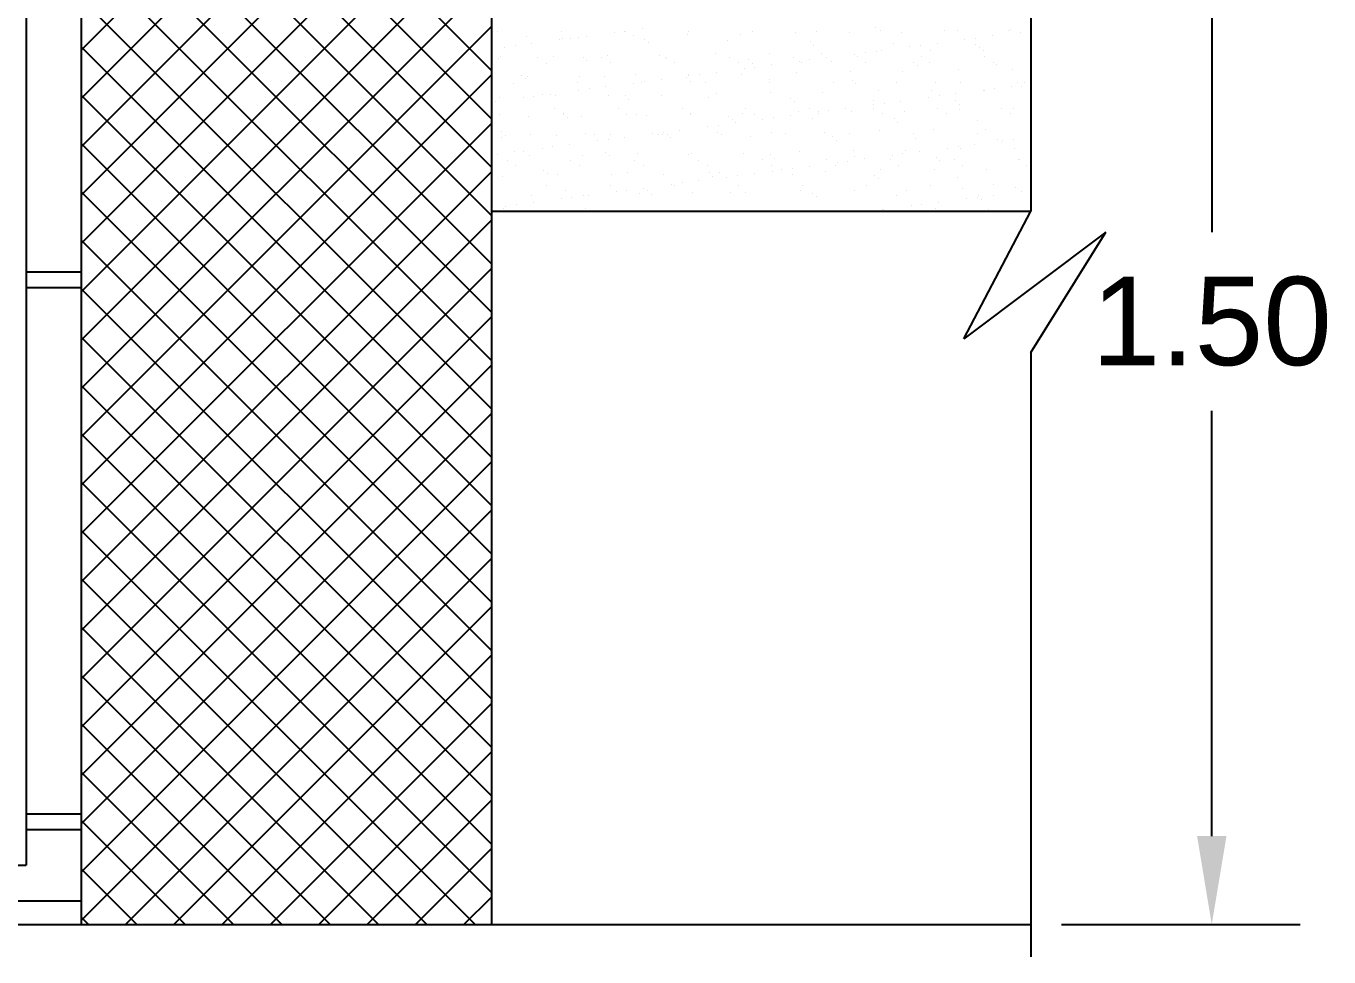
# Model space of a CAD drawing. Header units: metres. Extents: x 7889 to 8063, y -2348 to -2272.
# Drawn here: x 7994.884 to 7997.537, y -2309.803 to -2307.908 of the extents above; entities that cross this region are included whole.
import ezdxf

# ---------------------------------------------------------------- set-up
doc = ezdxf.new("R2010")
doc.units = ezdxf.units.M
doc.header["$MEASUREMENT"] = 0
doc.styles.get("Standard").update_dxf_attribs({"font": 'arial.ttf'})
doc.dimstyles.get("Standard").update_dxf_attribs({"dimtxt": 0.18, "dimasz": 0.18, "dimexe": 0.18, "dimexo": 0.0625, "dimgap": 0.09, "dimtad": 0, "dimtih": 1, "dimtoh": 1, "dimdec": 4, "dimzin": 0, "dimdsep": 46, "dimtxsty": 'Standard', "dimcen": 0.09, "dimadec": 0, "dimazin": 0, "dimtfac": 1, "dimtdec": 4, "dimtofl": 0, "dimtmove": 0, "dimatfit": 3, "dimfxl": 0, "dimtolj": 1, "dimtzin": 0, "dimarcsym": 0})

# ---------------------------------------------------------------- blocks, each defined once
blk = doc.blocks.new('*D29')
at = {"color": 0, "lineweight": -2}
for p, q in [((7996.9926, -2307.2825), (7997.4787, -2307.2825)), ((7997.2987, -2307.4625), (7997.2987, -2308.328)), ((7997.2987, -2309.5573), (7997.2987, -2308.6918)), ((7996.9926, -2309.7373), (7997.4787, -2309.7373))]:
    blk.add_line(p, q, dxfattribs=at)
at = {"color": 0}
for points in [[(7997.2687, -2307.4625), (7997.3287, -2307.4625), (7997.2987, -2307.2825)], [(7997.2687, -2309.5573), (7997.3287, -2309.5573), (7997.2987, -2309.7373)]]:
    blk.add_solid(points, dxfattribs=at)
at = {"layer": 'Defpoints', "color": 0}
for p in [(7996.9301, -2307.2825), (7997.2987, -2307.2825), (7996.9301, -2309.7373)]:
    blk.add_point(p, dxfattribs=at)
at = {"color": 0, "insert": (7997.2987, -2308.5099), "char_height": 0.18, "attachment_point": 5}
blk.add_mtext('\\A1;1.50', dxfattribs=at)

msp = doc.modelspace()

# ---------------------------------------------------------------- linework, layer by layer
at = {"lineweight": 25, "ltscale": 72}
for p, q in [((7994.99649, -2306.92105), (7994.99649, -2309.73727)), ((7995.8318, -2306.92105), (7995.8318, -2309.73727)), ((7996.9301, -2306.992), (7996.9301, -2308.28483)), ((7994.99649, -2307.9572), (7995.8318, -2307.12188)), ((7995.8318, -2307.99846), (7994.99649, -2307.16315)), ((7994.99649, -2308.05564), (7995.8318, -2307.22033)), ((7995.8318, -2308.0969), (7994.99649, -2307.26159)), ((7994.99649, -2308.15408), (7995.8318, -2307.31877)), ((7994.88424, -2307.3609), (7994.88424, -2309.61684)), ((7995.8318, -2308.19534), (7994.99649, -2307.36003)), ((7994.99649, -2308.25252), (7995.8318, -2307.41721)), ((7995.8318, -2308.29378), (7994.99649, -2307.45847)), ((7994.99649, -2308.35096), (7995.8318, -2307.51565)), ((7995.8318, -2308.39223), (7994.99649, -2307.55691)), ((7994.99649, -2308.44941), (7995.8318, -2307.6141)), ((7995.8318, -2308.49067), (7994.99649, -2307.65536)), ((7994.99649, -2308.54785), (7995.8318, -2307.71254)), ((7995.8318, -2308.58911), (7994.99649, -2307.7538)), ((7994.99649, -2308.64629), (7995.8318, -2307.81098)), ((7995.8318, -2308.68755), (7994.99649, -2307.85224)), ((7994.99649, -2308.74473), (7995.8318, -2307.90942)), ((7996.13867, -2307.91398), (7996.13867, -2307.91398)), ((7996.61387, -2307.91045), (7996.61387, -2307.91045)), ((7996.88937, -2307.91563), (7996.88937, -2307.91563)), ((7995.84354, -2307.91966), (7995.84354, -2307.91966)), ((7995.90246, -2307.93047), (7995.90246, -2307.93047)), ((7995.97055, -2307.93611), (7995.97055, -2307.93611)), ((7995.9736, -2307.91943), (7995.9736, -2307.91943)), ((7995.97679, -2307.93349), (7995.97679, -2307.93349)), ((7995.99229, -2307.93325), (7995.99229, -2307.93325)), ((7996.0093, -2307.93098), (7996.0093, -2307.93098)), ((7996.02624, -2307.92878), (7996.02624, -2307.92878)), ((7996.08297, -2307.92131), (7996.08297, -2307.92131)), ((7996.10366, -2307.91919), (7996.10366, -2307.91919)), ((7996.10471, -2307.91845), (7996.10471, -2307.91845)), ((7996.12211, -2307.92692), (7996.12211, -2307.92692)), ((7996.14391, -2307.93492), (7996.14391, -2307.93492)), ((7996.15161, -2307.94198), (7996.15161, -2307.94198)), ((7996.23143, -2307.92552), (7996.23143, -2307.92552)), ((7996.23373, -2307.91895), (7996.23373, -2307.91895)), ((7996.31349, -2307.93862), (7996.31349, -2307.93862)), ((7996.33827, -2307.92603), (7996.33827, -2307.92603)), ((7996.36379, -2307.91872), (7996.36379, -2307.91872)), ((7996.45108, -2307.92197), (7996.45108, -2307.92197)), ((7996.48062, -2307.94005), (7996.48062, -2307.94005)), ((7996.49386, -2307.91848), (7996.49386, -2307.91848)), ((7996.5604, -2307.92057), (7996.5604, -2307.92057)), ((7996.62392, -2307.91825), (7996.62392, -2307.91825)), ((7996.66724, -2307.92109), (7996.66724, -2307.92109)), ((7996.75398, -2307.91801), (7996.75398, -2307.91801)), ((7996.78005, -2307.91702), (7996.78005, -2307.91702)), ((7996.79602, -2307.93557), (7996.79602, -2307.93557)), ((7996.81776, -2307.93271), (7996.81776, -2307.93271)), ((7996.85172, -2307.92824), (7996.85172, -2307.92824)), ((7996.88405, -2307.91777), (7996.88405, -2307.91777)), ((7996.90844, -2307.92077), (7996.90844, -2307.92077)), ((7995.8318, -2308.786), (7994.99649, -2307.95068)), ((7995.85813, -2307.95091), (7995.85813, -2307.95091)), ((7995.87987, -2307.94805), (7995.87987, -2307.94805)), ((7995.91382, -2307.94358), (7995.91382, -2307.94358)), ((7996.06826, -2307.96823), (7996.06826, -2307.96823)), ((7996.1751, -2307.96874), (7996.1751, -2307.96874)), ((7996.28791, -2307.96468), (7996.28791, -2307.96468)), ((7996.39723, -2307.96329), (7996.39723, -2307.96329)), ((7996.48832, -2307.94711), (7996.48832, -2307.94711)), ((7996.50407, -2307.9638), (7996.50407, -2307.9638)), ((7996.57117, -2307.96517), (7996.57117, -2307.96517)), ((7996.59291, -2307.96231), (7996.59291, -2307.96231)), ((7996.61688, -2307.95973), (7996.61688, -2307.95973)), ((7996.62687, -2307.95784), (7996.62687, -2307.95784)), ((7996.6502, -2307.94375), (7996.6502, -2307.94375)), ((7996.6836, -2307.95037), (7996.6836, -2307.95037)), ((7996.70534, -2307.94751), (7996.70534, -2307.94751)), ((7996.7262, -2307.95834), (7996.7262, -2307.95834)), ((7996.73929, -2307.94304), (7996.73929, -2307.94304)), ((7996.81733, -2307.94518), (7996.81733, -2307.94518)), ((7996.82502, -2307.95224), (7996.82502, -2307.95224)), ((7996.83304, -2307.95885), (7996.83304, -2307.95885)), ((7995.84613, -2307.97369), (7995.84613, -2307.97369)), ((7995.85123, -2307.97015), (7995.85123, -2307.97015)), ((7995.92631, -2307.9724), (7995.92631, -2307.9724)), ((7995.94393, -2307.98362), (7995.94393, -2307.98362)), ((7995.95894, -2307.96963), (7995.95894, -2307.96963)), ((7996.01836, -2307.97158), (7996.01836, -2307.97158)), ((7996.02605, -2307.97864), (7996.02605, -2307.97864)), ((7996.05638, -2307.97216), (7996.05638, -2307.97216)), ((7996.07399, -2307.98338), (7996.07399, -2307.98338)), ((7996.18644, -2307.97193), (7996.18644, -2307.97193)), ((7996.18794, -2307.97527), (7996.18794, -2307.97527)), ((7996.20405, -2307.98315), (7996.20405, -2307.98315)), ((7996.31651, -2307.97169), (7996.31651, -2307.97169)), ((7996.33412, -2307.98291), (7996.33412, -2307.98291)), ((7996.34633, -2307.99477), (7996.34633, -2307.99477)), ((7996.35506, -2307.97671), (7996.35506, -2307.97671)), ((7996.36276, -2307.98376), (7996.36276, -2307.98376)), ((7996.36807, -2307.99191), (7996.36807, -2307.99191)), ((7996.40202, -2307.98744), (7996.40202, -2307.98744)), ((7996.44657, -2307.97145), (7996.44657, -2307.97145)), ((7996.45875, -2307.97997), (7996.45875, -2307.97997)), ((7996.46418, -2307.98267), (7996.46418, -2307.98267)), ((7996.48049, -2307.97711), (7996.48049, -2307.97711)), ((7996.51445, -2307.97264), (7996.51445, -2307.97264)), ((7996.52465, -2307.9804), (7996.52465, -2307.9804)), ((7996.57663, -2307.97122), (7996.57663, -2307.97122)), ((7996.59425, -2307.98244), (7996.59425, -2307.98244)), ((7996.69177, -2307.98184), (7996.69177, -2307.98184)), ((7996.69947, -2307.98889), (7996.69947, -2307.98889)), ((7996.7067, -2307.97098), (7996.7067, -2307.97098)), ((7996.72431, -2307.9822), (7996.72431, -2307.9822)), ((7996.83676, -2307.97074), (7996.83676, -2307.97074)), ((7996.85437, -2307.98196), (7996.85437, -2307.98196)), ((7996.86136, -2307.98553), (7996.86136, -2307.98553)), ((7994.99649, -2308.84318), (7995.8318, -2308.00787)), ((7995.8928, -2308.00824), (7995.8928, -2308.00824)), ((7995.9005, -2308.01529), (7995.9005, -2308.01529)), ((7995.90509, -2308.01094), (7995.90509, -2308.01094)), ((7996.01193, -2308.01145), (7996.01193, -2308.01145)), ((7996.06239, -2308.01193), (7996.06239, -2308.01193)), ((7996.12474, -2308.00739), (7996.12474, -2308.00739)), ((7996.14322, -2308.02151), (7996.14322, -2308.02151)), ((7996.17718, -2308.01704), (7996.17718, -2308.01704)), ((7996.22951, -2308.01337), (7996.22951, -2308.01337)), ((7996.2339, -2308.00957), (7996.2339, -2308.00957)), ((7996.23406, -2308.006), (7996.23406, -2308.006)), ((7996.23721, -2308.02042), (7996.23721, -2308.02042)), ((7996.25564, -2308.00671), (7996.25564, -2308.00671)), ((7996.2896, -2308.00224), (7996.2896, -2308.00224)), ((7996.3409, -2308.00651), (7996.3409, -2308.00651)), ((7996.3991, -2308.01706), (7996.3991, -2308.01706)), ((7996.45371, -2308.00244), (7996.45371, -2308.00244)), ((7996.56303, -2308.00105), (7996.56303, -2308.00105)), ((7996.56622, -2308.01849), (7996.56622, -2308.01849)), ((7996.66987, -2308.00156), (7996.66987, -2308.00156)), ((7996.73581, -2308.02219), (7996.73581, -2308.02219)), ((7996.78268, -2307.9975), (7996.78268, -2307.9975)), ((7996.892, -2307.9961), (7996.892, -2307.9961)), ((7996.91778, -2308.02236), (7996.91778, -2308.02236)), ((7995.87727, -2308.02425), (7995.87727, -2308.02425)), ((7995.93684, -2308.04859), (7995.93684, -2308.04859)), ((7995.95233, -2308.04664), (7995.95233, -2308.04664)), ((7996.00733, -2308.02401), (7996.00733, -2308.02401)), ((7996.00906, -2308.03918), (7996.00906, -2308.03918)), ((7996.0308, -2308.03631), (7996.0308, -2308.03631)), ((7996.06475, -2308.03184), (7996.06475, -2308.03184)), ((7996.07089, -2308.04871), (7996.07089, -2308.04871)), ((7996.12148, -2308.02437), (7996.12148, -2308.02437)), ((7996.1374, -2308.02378), (7996.1374, -2308.02378)), ((7996.26746, -2308.02354), (7996.26746, -2308.02354)), ((7996.29054, -2308.04515), (7996.29054, -2308.04515)), ((7996.39752, -2308.0233), (7996.39752, -2308.0233)), ((7996.39986, -2308.04376), (7996.39986, -2308.04376)), ((7996.5067, -2308.04427), (7996.5067, -2308.04427)), ((7996.52759, -2308.02307), (7996.52759, -2308.02307)), ((7996.57392, -2308.02555), (7996.57392, -2308.02555)), ((7996.61951, -2308.04021), (7996.61951, -2308.04021)), ((7996.65765, -2308.02283), (7996.65765, -2308.02283)), ((7996.72883, -2308.03881), (7996.72883, -2308.03881)), ((7996.7778, -2308.04611), (7996.7778, -2308.04611)), ((7996.78771, -2308.02259), (7996.78771, -2308.02259)), ((7996.83453, -2308.03864), (7996.83453, -2308.03864)), ((7996.83567, -2308.03933), (7996.83567, -2308.03933)), ((7996.85627, -2308.03578), (7996.85627, -2308.03578)), ((7996.89022, -2308.03131), (7996.89022, -2308.03131)), ((7996.90293, -2308.02362), (7996.90293, -2308.02362)), ((7996.91063, -2308.03068), (7996.91063, -2308.03068)), ((7995.8318, -2308.88444), (7994.99649, -2308.04913)), ((7995.8399, -2308.06145), (7995.8399, -2308.06145)), ((7995.84876, -2308.05416), (7995.84876, -2308.05416)), ((7995.89663, -2308.05398), (7995.89663, -2308.05398)), ((7995.91837, -2308.05111), (7995.91837, -2308.05111)), ((7995.96157, -2308.0501), (7995.96157, -2308.0501)), ((7996.10396, -2308.05002), (7996.10396, -2308.05002)), ((7996.11166, -2308.05708), (7996.11166, -2308.05708)), ((7996.17773, -2308.04922), (7996.17773, -2308.04922)), ((7996.27355, -2308.05372), (7996.27355, -2308.05372)), ((7996.44067, -2308.05515), (7996.44067, -2308.05515)), ((7996.44837, -2308.06221), (7996.44837, -2308.06221)), ((7996.60968, -2308.06824), (7996.60968, -2308.06824)), ((7996.61025, -2308.05884), (7996.61025, -2308.05884)), ((7996.63142, -2308.06538), (7996.63142, -2308.06538)), ((7996.66538, -2308.06091), (7996.66538, -2308.06091)), ((7996.72211, -2308.05344), (7996.72211, -2308.05344)), ((7996.74043, -2308.07557), (7996.74043, -2308.07557)), ((7996.74384, -2308.05058), (7996.74384, -2308.05058)), ((7996.77738, -2308.06028), (7996.77738, -2308.06028)), ((7996.78508, -2308.06733), (7996.78508, -2308.06733)), ((7996.87049, -2308.07533), (7996.87049, -2308.07533)), ((7995.84759, -2308.08844), (7995.84759, -2308.08844)), ((7995.90772, -2308.09142), (7995.90772, -2308.09142)), ((7995.96005, -2308.07698), (7995.96005, -2308.07698)), ((7995.97766, -2308.0882), (7995.97766, -2308.0882)), ((7995.97841, -2308.08668), (7995.97841, -2308.08668)), ((7995.98611, -2308.09373), (7995.98611, -2308.09373)), ((7996.01456, -2308.09193), (7996.01456, -2308.09193)), ((7996.09011, -2308.07675), (7996.09011, -2308.07675)), ((7996.10772, -2308.08797), (7996.10772, -2308.08797)), ((7996.12737, -2308.08787), (7996.12737, -2308.08787)), ((7996.14799, -2308.09037), (7996.14799, -2308.09037)), ((7996.22017, -2308.07651), (7996.22017, -2308.07651)), ((7996.23669, -2308.08647), (7996.23669, -2308.08647)), ((7996.23779, -2308.08773), (7996.23779, -2308.08773)), ((7996.31512, -2308.09181), (7996.31512, -2308.09181)), ((7996.32281, -2308.09886), (7996.32281, -2308.09886)), ((7996.34353, -2308.08698), (7996.34353, -2308.08698)), ((7996.35024, -2308.07627), (7996.35024, -2308.07627)), ((7996.36785, -2308.0875), (7996.36785, -2308.0875)), ((7996.38484, -2308.09784), (7996.38484, -2308.09784)), ((7996.40657, -2308.09498), (7996.40657, -2308.09498)), ((7996.44053, -2308.09051), (7996.44053, -2308.09051)), ((7996.45634, -2308.08292), (7996.45634, -2308.08292)), ((7996.4803, -2308.07604), (7996.4803, -2308.07604)), ((7996.4847, -2308.0955), (7996.4847, -2308.0955)), ((7996.49726, -2308.08304), (7996.49726, -2308.08304)), ((7996.49791, -2308.08726), (7996.49791, -2308.08726)), ((7996.519, -2308.08018), (7996.519, -2308.08018)), ((7996.55295, -2308.07571), (7996.55295, -2308.07571)), ((7996.56566, -2308.08152), (7996.56566, -2308.08152)), ((7996.61036, -2308.0758), (7996.61036, -2308.0758)), ((7996.62798, -2308.08702), (7996.62798, -2308.08702)), ((7996.65183, -2308.09694), (7996.65183, -2308.09694)), ((7996.6725, -2308.08204), (7996.6725, -2308.08204)), ((7996.75804, -2308.08679), (7996.75804, -2308.08679)), ((7996.78531, -2308.07797), (7996.78531, -2308.07797)), ((7996.82141, -2308.10063), (7996.82141, -2308.10063)), ((7996.8881, -2308.08655), (7996.8881, -2308.08655)), ((7996.89463, -2308.07658), (7996.89463, -2308.07658)), ((7994.99649, -2308.94162), (7995.8318, -2308.10631)), ((7995.85285, -2308.12334), (7995.85285, -2308.12334)), ((7996.02244, -2308.12703), (7996.02244, -2308.12703)), ((7996.04106, -2308.1286), (7996.04106, -2308.1286)), ((7996.15999, -2308.12744), (7996.15999, -2308.12744)), ((7996.17113, -2308.12836), (7996.17113, -2308.12836)), ((7996.18173, -2308.12458), (7996.18173, -2308.12458)), ((7996.18956, -2308.12846), (7996.18956, -2308.12846)), ((7996.21568, -2308.12011), (7996.21568, -2308.12011)), ((7996.27241, -2308.11264), (7996.27241, -2308.11264)), ((7996.29317, -2308.12563), (7996.29317, -2308.12563)), ((7996.29415, -2308.10978), (7996.29415, -2308.10978)), ((7996.30119, -2308.12812), (7996.30119, -2308.12812)), ((7996.32811, -2308.10531), (7996.32811, -2308.10531)), ((7996.40249, -2308.12423), (7996.40249, -2308.12423)), ((7996.43125, -2308.12789), (7996.43125, -2308.12789)), ((7996.50933, -2308.12475), (7996.50933, -2308.12475)), ((7996.56132, -2308.12765), (7996.56132, -2308.12765)), ((7996.62214, -2308.12068), (7996.62214, -2308.12068)), ((7996.65952, -2308.10399), (7996.65952, -2308.10399)), ((7996.69138, -2308.12742), (7996.69138, -2308.12742)), ((7996.73146, -2308.11929), (7996.73146, -2308.11929)), ((7996.82145, -2308.12718), (7996.82145, -2308.12718)), ((7996.8383, -2308.1198), (7996.8383, -2308.1198)), ((7995.8318, -2308.98288), (7994.99649, -2308.14757)), ((7995.8514, -2308.13464), (7995.8514, -2308.13464)), ((7995.86055, -2308.13039), (7995.86055, -2308.13039)), ((7995.911, -2308.12883), (7995.911, -2308.12883)), ((7995.95688, -2308.15418), (7995.95688, -2308.15418)), ((7995.9642, -2308.13058), (7995.9642, -2308.13058)), ((7995.99084, -2308.14971), (7995.99084, -2308.14971)), ((7996.04757, -2308.14224), (7996.04757, -2308.14224)), ((7996.0693, -2308.13938), (7996.0693, -2308.13938)), ((7996.07353, -2308.12918), (7996.07353, -2308.12918)), ((7996.10326, -2308.13491), (7996.10326, -2308.13491)), ((7996.18037, -2308.12969), (7996.18037, -2308.12969)), ((7996.19726, -2308.13552), (7996.19726, -2308.13552)), ((7996.35915, -2308.13216), (7996.35915, -2308.13216)), ((7996.52627, -2308.13359), (7996.52627, -2308.13359)), ((7996.53397, -2308.14065), (7996.53397, -2308.14065)), ((7996.69586, -2308.13729), (7996.69586, -2308.13729)), ((7996.78235, -2308.15364), (7996.78235, -2308.15364)), ((7996.81631, -2308.14917), (7996.81631, -2308.14917)), ((7996.86298, -2308.13872), (7996.86298, -2308.13872)), ((7996.87068, -2308.14578), (7996.87068, -2308.14578)), ((7996.87304, -2308.14171), (7996.87304, -2308.14171)), ((7996.89478, -2308.13884), (7996.89478, -2308.13884)), ((7996.92873, -2308.13437), (7996.92873, -2308.13437)), ((7995.84446, -2308.16898), (7995.84446, -2308.16898)), ((7995.87841, -2308.16451), (7995.87841, -2308.16451)), ((7995.89689, -2308.16369), (7995.89689, -2308.16369)), ((7995.91036, -2308.17189), (7995.91036, -2308.17189)), ((7995.93514, -2308.15704), (7995.93514, -2308.15704)), ((7995.99378, -2308.18157), (7995.99378, -2308.18157)), ((7996.0172, -2308.1724), (7996.0172, -2308.1724)), ((7996.06401, -2308.16512), (7996.06401, -2308.16512)), ((7996.07171, -2308.17218), (7996.07171, -2308.17218)), ((7996.12384, -2308.18133), (7996.12384, -2308.18133)), ((7996.13, -2308.16834), (7996.13, -2308.16834)), ((7996.2336, -2308.16881), (7996.2336, -2308.16881)), ((7996.23933, -2308.16695), (7996.23933, -2308.16695)), ((7996.2539, -2308.1811), (7996.2539, -2308.1811)), ((7996.34617, -2308.16746), (7996.34617, -2308.16746)), ((7996.38397, -2308.18086), (7996.38397, -2308.18086)), ((7996.40072, -2308.17025), (7996.40072, -2308.17025)), ((7996.40842, -2308.1773), (7996.40842, -2308.1773)), ((7996.45897, -2308.16339), (7996.45897, -2308.16339)), ((7996.51403, -2308.18062), (7996.51403, -2308.18062)), ((7996.56829, -2308.162), (7996.56829, -2308.162)), ((7996.57031, -2308.17394), (7996.57031, -2308.17394)), ((7996.59146, -2308.17878), (7996.59146, -2308.17878)), ((7996.6441, -2308.18039), (7996.6441, -2308.18039)), ((7996.64819, -2308.17131), (7996.64819, -2308.17131)), ((7996.66993, -2308.16844), (7996.66993, -2308.16844)), ((7996.67513, -2308.16251), (7996.67513, -2308.16251)), ((7996.70388, -2308.16397), (7996.70388, -2308.16397)), ((7996.73743, -2308.17538), (7996.73743, -2308.17538)), ((7996.76061, -2308.15651), (7996.76061, -2308.15651)), ((7996.77416, -2308.18015), (7996.77416, -2308.18015)), ((7996.78794, -2308.15845), (7996.78794, -2308.15845)), ((7996.89726, -2308.15705), (7996.89726, -2308.15705)), ((7996.90422, -2308.17991), (7996.90422, -2308.17991)), ((7996.90702, -2308.17907), (7996.90702, -2308.17907)), ((7994.99649, -2309.04006), (7995.8318, -2308.20475)), ((7995.86371, -2308.18181), (7995.86371, -2308.18181)), ((7995.88133, -2308.19303), (7995.88133, -2308.19303)), ((7995.93846, -2308.20178), (7995.93846, -2308.20178)), ((7996.01139, -2308.19279), (7996.01139, -2308.19279)), ((7996.10804, -2308.20547), (7996.10804, -2308.20547)), ((7996.14145, -2308.19255), (7996.14145, -2308.19255)), ((7996.27152, -2308.19232), (7996.27152, -2308.19232)), ((7996.27517, -2308.20691), (7996.27517, -2308.20691)), ((7996.2958, -2308.2061), (7996.2958, -2308.2061)), ((7996.40158, -2308.19208), (7996.40158, -2308.19208)), ((7996.40513, -2308.20471), (7996.40513, -2308.20471)), ((7996.42334, -2308.20091), (7996.42334, -2308.20091)), ((7996.44508, -2308.19805), (7996.44508, -2308.19805)), ((7996.47904, -2308.19358), (7996.47904, -2308.19358)), ((7996.51197, -2308.20522), (7996.51197, -2308.20522)), ((7996.53164, -2308.19184), (7996.53164, -2308.19184)), ((7996.53577, -2308.18611), (7996.53577, -2308.18611)), ((7996.55751, -2308.18325), (7996.55751, -2308.18325)), ((7996.62477, -2308.20116), (7996.62477, -2308.20116)), ((7996.66171, -2308.19161), (7996.66171, -2308.19161)), ((7996.73409, -2308.19976), (7996.73409, -2308.19976)), ((7996.74513, -2308.18243), (7996.74513, -2308.18243)), ((7996.79177, -2308.19137), (7996.79177, -2308.19137)), ((7996.84093, -2308.20028), (7996.84093, -2308.20028)), ((7996.92184, -2308.19114), (7996.92184, -2308.19114)), ((7995.85403, -2308.21511), (7995.85403, -2308.21511)), ((7995.94473, -2308.23342), (7995.94473, -2308.23342)), ((7995.94616, -2308.20883), (7995.94616, -2308.20883)), ((7995.96683, -2308.21105), (7995.96683, -2308.21105)), ((7996.07479, -2308.23318), (7996.07479, -2308.23318)), ((7996.07616, -2308.20966), (7996.07616, -2308.20966)), ((7996.183, -2308.21017), (7996.183, -2308.21017)), ((7996.1985, -2308.23051), (7996.1985, -2308.23051)), ((7996.20486, -2308.23295), (7996.20486, -2308.23295)), ((7996.22024, -2308.22765), (7996.22024, -2308.22765)), ((7996.25419, -2308.22318), (7996.25419, -2308.22318)), ((7996.28287, -2308.21396), (7996.28287, -2308.21396)), ((7996.31092, -2308.21571), (7996.31092, -2308.21571)), ((7996.33266, -2308.21285), (7996.33266, -2308.21285)), ((7996.33492, -2308.23271), (7996.33492, -2308.23271)), ((7996.36661, -2308.20838), (7996.36661, -2308.20838)), ((7996.44475, -2308.2106), (7996.44475, -2308.2106)), ((7996.46498, -2308.23247), (7996.46498, -2308.23247)), ((7996.59505, -2308.23224), (7996.59505, -2308.23224)), ((7996.61188, -2308.21203), (7996.61188, -2308.21203)), ((7996.61957, -2308.21909), (7996.61957, -2308.21909)), ((7996.72511, -2308.232), (7996.72511, -2308.232)), ((7996.78146, -2308.21573), (7996.78146, -2308.21573)), ((7996.85518, -2308.23176), (7996.85518, -2308.23176)), ((7995.8318, -2309.08132), (7994.99649, -2308.24601)), ((7995.91299, -2308.25237), (7995.91299, -2308.25237)), ((7995.97365, -2308.26011), (7995.97365, -2308.26011)), ((7995.98249, -2308.24213), (7995.98249, -2308.24213)), ((7995.99539, -2308.25725), (7995.99539, -2308.25725)), ((7996.01983, -2308.25288), (7996.01983, -2308.25288)), ((7996.02934, -2308.25278), (7996.02934, -2308.25278)), ((7996.08607, -2308.24531), (7996.08607, -2308.24531)), ((7996.10781, -2308.24245), (7996.10781, -2308.24245)), ((7996.13263, -2308.24881), (7996.13263, -2308.24881)), ((7996.14177, -2308.23798), (7996.14177, -2308.23798)), ((7996.14962, -2308.24356), (7996.14962, -2308.24356)), ((7996.15731, -2308.25062), (7996.15731, -2308.25062)), ((7996.24196, -2308.24742), (7996.24196, -2308.24742)), ((7996.3192, -2308.24726), (7996.3192, -2308.24726)), ((7996.3488, -2308.24793), (7996.3488, -2308.24793)), ((7996.4616, -2308.24387), (7996.4616, -2308.24387)), ((7996.48632, -2308.24869), (7996.48632, -2308.24869)), ((7996.49402, -2308.25575), (7996.49402, -2308.25575)), ((7996.57093, -2308.24247), (7996.57093, -2308.24247)), ((7996.65591, -2308.25238), (7996.65591, -2308.25238)), ((7996.67777, -2308.24299), (7996.67777, -2308.24299)), ((7996.79057, -2308.23892), (7996.79057, -2308.23892)), ((7996.79912, -2308.25957), (7996.79912, -2308.25957)), ((7996.82086, -2308.25671), (7996.82086, -2308.25671)), ((7996.82303, -2308.25382), (7996.82303, -2308.25382)), ((7996.83073, -2308.26087), (7996.83073, -2308.26087)), ((7996.85481, -2308.25224), (7996.85481, -2308.25224)), ((7996.8999, -2308.23753), (7996.8999, -2308.23753)), ((7996.91154, -2308.24477), (7996.91154, -2308.24477)), ((7995.8318, -2308.28483), (7996.9301, -2308.28483)), ((7995.85694, -2308.27878), (7995.85694, -2308.27878)), ((7995.86123, -2308.27491), (7995.86123, -2308.27491)), ((7995.88297, -2308.27205), (7995.88297, -2308.27205)), ((7995.91692, -2308.26758), (7995.91692, -2308.26758)), ((7996.02406, -2308.28022), (7996.02406, -2308.28022)), ((7996.19365, -2308.28391), (7996.19365, -2308.28391)), ((7996.6274, -2308.28163), (7996.6274, -2308.28163)), ((7996.62997, -2308.28184), (7996.62997, -2308.28184)), ((7996.6867, -2308.27437), (7996.6867, -2308.27437)), ((7996.70844, -2308.27151), (7996.70844, -2308.27151)), ((7996.73673, -2308.28024), (7996.73673, -2308.28024)), ((7996.74239, -2308.26704), (7996.74239, -2308.26704)), ((7996.79387, -2308.54486), (7996.9301, -2308.28483)), ((7996.80789, -2308.28474), (7996.80789, -2308.28474)), ((7996.84357, -2308.28075), (7996.84357, -2308.28075)), ((7994.99649, -2309.1385), (7995.8318, -2308.30319)), ((7997.08304, -2308.32817), (7996.79387, -2308.54486)), ((7996.9301, -2308.57265), (7997.08304, -2308.32817)), ((7995.8318, -2309.17976), (7994.99649, -2308.34445)), ((7994.99649, -2308.40949), (7994.88424, -2308.40949)), ((7994.99649, -2309.23695), (7995.8318, -2308.40163)), ((7994.99649, -2308.44101), (7994.88424, -2308.44101)), ((7995.8318, -2309.27821), (7994.99649, -2308.4429)), ((7994.99649, -2309.33539), (7995.8318, -2308.50008)), ((7995.8318, -2309.37665), (7994.99649, -2308.54134)), ((7996.9301, -2308.57265), (7996.9301, -2309.80338)), ((7994.99649, -2309.43383), (7995.8318, -2308.59852)), ((7995.8318, -2309.47509), (7994.99649, -2308.63978)), ((7994.99649, -2309.53227), (7995.8318, -2308.69696)), ((7995.8318, -2309.57353), (7994.99649, -2308.73822)), ((7994.99649, -2309.63071), (7995.8318, -2308.7954)), ((7995.8318, -2309.67198), (7994.99649, -2308.83667)), ((7994.99649, -2309.72916), (7995.8318, -2308.89385)), ((7995.79866, -2309.73727), (7994.99649, -2308.93511)), ((7995.08682, -2309.73727), (7995.8318, -2308.99229)), ((7995.70021, -2309.73727), (7994.99649, -2309.03355)), ((7995.18526, -2309.73727), (7995.8318, -2309.09073)), ((7995.60177, -2309.73727), (7994.99649, -2309.13199)), ((7995.2837, -2309.73727), (7995.8318, -2309.18917)), ((7995.50333, -2309.73727), (7994.99649, -2309.23043)), ((7995.38214, -2309.73727), (7995.8318, -2309.28762)), ((7995.40489, -2309.73727), (7994.99649, -2309.32888)), ((7995.48059, -2309.73727), (7995.8318, -2309.38606)), ((7995.30644, -2309.73727), (7994.99649, -2309.42732)), ((7995.57903, -2309.73727), (7995.8318, -2309.4845)), ((7994.99649, -2309.51286), (7994.88424, -2309.51286)), ((7995.208, -2309.73727), (7994.99649, -2309.52576)), ((7994.99649, -2309.54438), (7994.88424, -2309.54438)), ((7995.67747, -2309.73727), (7995.8318, -2309.58294)), ((7989.14022, -2309.61684), (7994.88424, -2309.61684)), ((7995.10956, -2309.73727), (7994.99649, -2309.6242)), ((7989.02797, -2309.68885), (7994.99649, -2309.68885)), ((7995.77591, -2309.73727), (7995.8318, -2309.68138)), ((7987.09436, -2309.73727), (7996.9301, -2309.73727)), ((7995.01112, -2309.73727), (7994.99649, -2309.72265))]:
    msp.add_line(p, q, dxfattribs=at)

# ---------------------------------------------------------------- dimensions: what is measured, and where the dimension line sits
at = {"color": 0}
dim = msp.add_linear_dim(base=(7997.29872, -2307.2825), p1=(7996.9301, -2309.73727), p2=(7996.9301, -2307.2825), angle=90, text='1.50', dimstyle='Standard', dxfattribs=at)
dim.commit()
dim.dimension.update_dxf_attribs({"geometry": '*D29', "text_midpoint": (7997.29872, -2308.50989)})

doc.saveas('drawing.dxf')
